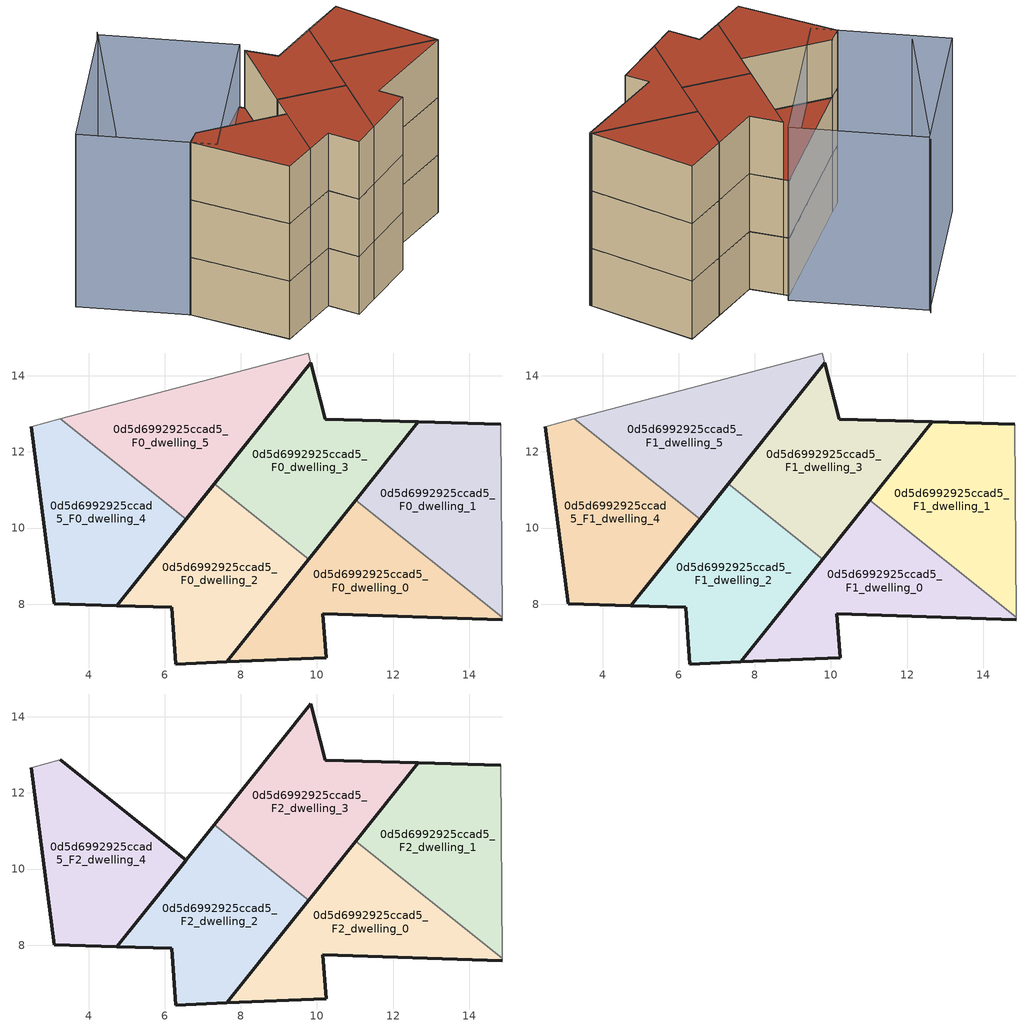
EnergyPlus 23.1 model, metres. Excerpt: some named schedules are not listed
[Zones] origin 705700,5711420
0d5d6992925ccad5_F0_dwelling_0
 floor ground (EU_floor_Construction): 14.87,7.59 14.87,7.66 11.02,10.73 7.63,6.48 10.25,6.59 10.15,7.74 z0
 wall outside (EU_wall_Construction): 14.87,7.59 10.15,7.74 10.25,6.59 7.63,6.48 11.02,10.73 z0:3
 wall to 0d5d6992925ccad5_F0_dwelling_1 (EU_wall_Construction): 11.02,10.73 14.87,7.66 z0:3
 wall adiabatic (EU_wall_Construction): 14.87,7.66 14.87,7.59 z0:3
0d5d6992925ccad5_F0_dwelling_1
 floor ground (EU_floor_Construction): 14.87,7.66 14.83,12.73 12.66,12.79 11.02,10.73 z0
 wall outside (EU_wall_Construction): 11.02,10.73 12.66,12.79 14.83,12.73 z0:3
 wall adiabatic (EU_wall_Construction): 14.83,12.73 14.87,7.66 z0:3
0d5d6992925ccad5_F0_dwelling_2
 floor ground (EU_floor_Construction): 7.63,6.48 9.78,9.18 7.3,11.16 4.75,7.96 6.18,7.92 6.29,6.43 z0
 wall outside (EU_wall_Construction): 9.78,9.18 7.63,6.48 6.29,6.43 6.18,7.92 4.75,7.96 7.3,11.16 z0:3
 wall to 0d5d6992925ccad5_F0_dwelling_3 (EU_wall_Construction): 7.3,11.16 9.78,9.18 z0:3
0d5d6992925ccad5_F0_dwelling_3
 floor ground (EU_floor_Construction): 9.78,9.18 12.66,12.79 10.22,12.86 9.84,14.34 7.3,11.16 z0
 wall outside (EU_wall_Construction): 7.3,11.16 9.84,14.34 10.22,12.86 12.66,12.79 9.78,9.18 z0:3
0d5d6992925ccad5_F0_dwelling_4
 floor ground (EU_floor_Construction): 4.75,7.96 6.56,10.23 3.26,12.87 2.49,12.67 3.1,8.01 z0
 wall outside (EU_wall_Construction): 6.56,10.23 4.75,7.96 3.1,8.01 2.49,12.67 z0:3
 wall adiabatic (EU_wall_Construction): 2.49,12.67 3.26,12.87 z0:3
 wall to 0d5d6992925ccad5_F0_dwelling_5 (EU_wall_Construction): 3.26,12.87 6.56,10.23 z0:3
0d5d6992925ccad5_F0_dwelling_5
 floor ground (EU_floor_Construction): 6.56,10.23 9.84,14.34 9.78,14.6 3.26,12.87 z0
 wall outside (EU_wall_Construction): 9.84,14.34 6.56,10.23 z0:3
 wall adiabatic (EU_wall_Construction): 3.26,12.87 9.78,14.6 9.84,14.34 z0:3
0d5d6992925ccad5_F1_dwelling_0
 floor to 0d5d6992925ccad5_F0_dwelling_0 (EU_floor_Construction): 14.87,7.59 14.87,7.66 11.02,10.73 7.63,6.48 10.25,6.59 10.15,7.74 z3
 wall outside (EU_wall_Construction): 14.87,7.59 10.15,7.74 10.25,6.59 7.63,6.48 11.02,10.73 z3:6
 wall to 0d5d6992925ccad5_F1_dwelling_1 (EU_wall_Construction): 11.02,10.73 14.87,7.66 z3:6
 wall adiabatic (EU_wall_Construction): 14.87,7.66 14.87,7.59 z3:6
0d5d6992925ccad5_F1_dwelling_1
 floor to 0d5d6992925ccad5_F0_dwelling_1 (EU_floor_Construction): 14.87,7.66 14.83,12.73 12.66,12.79 11.02,10.73 z3
 wall outside (EU_wall_Construction): 11.02,10.73 12.66,12.79 14.83,12.73 z3:6
 wall adiabatic (EU_wall_Construction): 14.83,12.73 14.87,7.66 z3:6
0d5d6992925ccad5_F1_dwelling_2
 floor to 0d5d6992925ccad5_F0_dwelling_2 (EU_floor_Construction): 7.63,6.48 9.78,9.18 7.3,11.16 4.75,7.96 6.18,7.92 6.29,6.43 z3
 wall outside (EU_wall_Construction): 9.78,9.18 7.63,6.48 6.29,6.43 6.18,7.92 4.75,7.96 7.3,11.16 z3:6
 wall to 0d5d6992925ccad5_F1_dwelling_3 (EU_wall_Construction): 7.3,11.16 9.78,9.18 z3:6
0d5d6992925ccad5_F1_dwelling_3
 floor to 0d5d6992925ccad5_F0_dwelling_3 (EU_floor_Construction): 9.78,9.18 12.66,12.79 10.22,12.86 9.84,14.34 7.3,11.16 z3
 wall outside (EU_wall_Construction): 7.3,11.16 9.84,14.34 10.22,12.86 12.66,12.79 9.78,9.18 z3:6
0d5d6992925ccad5_F1_dwelling_4
 floor to 0d5d6992925ccad5_F0_dwelling_4 (EU_floor_Construction): 4.75,7.96 6.56,10.23 3.26,12.87 2.49,12.67 3.1,8.01 z3
 wall outside (EU_wall_Construction): 6.56,10.23 4.75,7.96 3.1,8.01 2.49,12.67 z3:6
 wall adiabatic (EU_wall_Construction): 2.49,12.67 3.26,12.87 z3:6
 wall to 0d5d6992925ccad5_F1_dwelling_5 (EU_wall_Construction): 3.26,12.87 6.56,10.23 z3:6
0d5d6992925ccad5_F1_dwelling_5
 floor to 0d5d6992925ccad5_F0_dwelling_5 (EU_floor_Construction): 6.56,10.23 9.84,14.34 9.78,14.6 3.26,12.87 z3
 wall outside (EU_wall_Construction): 9.84,14.34 6.56,10.23 z3:6
 wall adiabatic (EU_wall_Construction): 3.26,12.87 9.78,14.6 9.84,14.34 z3:6
 roof outside (EU_roof_Construction): 9.78,14.6 9.84,14.34 6.56,10.23 3.26,12.87 z6
0d5d6992925ccad5_F2_dwelling_0
 floor to 0d5d6992925ccad5_F1_dwelling_0 (EU_floor_Construction): 14.87,7.59 14.87,7.66 11.02,10.73 7.63,6.48 10.25,6.59 10.15,7.74 z6
 wall outside (EU_wall_Construction): 14.87,7.59 10.15,7.74 10.25,6.59 7.63,6.48 11.02,10.73 z6:9
 wall to 0d5d6992925ccad5_F2_dwelling_1 (EU_wall_Construction): 11.02,10.73 14.87,7.66 z6:9
 wall adiabatic (EU_wall_Construction): 14.87,7.66 14.87,7.59 z6:9
 roof outside (EU_roof_Construction): 14.87,7.66 14.87,7.59 10.15,7.74 10.25,6.59 7.63,6.48 11.02,10.73 z9
0d5d6992925ccad5_F2_dwelling_1
 floor to 0d5d6992925ccad5_F1_dwelling_1 (EU_floor_Construction): 14.87,7.66 14.83,12.73 12.66,12.79 11.02,10.73 z6
 wall outside (EU_wall_Construction): 11.02,10.73 12.66,12.79 14.83,12.73 z6:9
 wall adiabatic (EU_wall_Construction): 14.83,12.73 14.87,7.66 z6:9
 roof outside (EU_roof_Construction): 14.83,12.73 14.87,7.66 11.02,10.73 12.66,12.79 z9
0d5d6992925ccad5_F2_dwelling_2
 floor to 0d5d6992925ccad5_F1_dwelling_2 (EU_floor_Construction): 7.63,6.48 9.78,9.18 7.3,11.16 4.75,7.96 6.18,7.92 6.29,6.43 z6
 wall outside (EU_wall_Construction): 9.78,9.18 7.63,6.48 6.29,6.43 6.18,7.92 4.75,7.96 7.3,11.16 z6:9
 wall to 0d5d6992925ccad5_F2_dwelling_3 (EU_wall_Construction): 7.3,11.16 9.78,9.18 z6:9
 roof outside (EU_roof_Construction): 9.78,9.18 7.63,6.48 6.29,6.43 6.18,7.92 4.75,7.96 7.3,11.16 z9
0d5d6992925ccad5_F2_dwelling_3
 floor to 0d5d6992925ccad5_F1_dwelling_3 (EU_floor_Construction): 9.78,9.18 12.66,12.79 10.22,12.86 9.84,14.34 7.3,11.16 z6
 wall outside (EU_wall_Construction): 7.3,11.16 9.84,14.34 10.22,12.86 12.66,12.79 9.78,9.18 z6:9
 roof outside (EU_roof_Construction): 12.66,12.79 9.78,9.18 7.3,11.16 9.84,14.34 10.22,12.86 z9
0d5d6992925ccad5_F2_dwelling_4
 floor to 0d5d6992925ccad5_F1_dwelling_4 (EU_floor_Construction): 4.75,7.96 6.56,10.23 3.26,12.87 2.49,12.67 3.1,8.01 z6
 wall outside (EU_wall_Construction): 3.26,12.87 6.56,10.23 4.75,7.96 3.1,8.01 2.49,12.67 z6:9
 wall adiabatic (EU_wall_Construction): 2.49,12.67 3.26,12.87 z6:9
 roof outside (EU_roof_Construction): 6.56,10.23 4.75,7.96 3.1,8.01 2.49,12.67 3.26,12.87 z9
shading: 7.76,20.55 1.45,15.81 / 2.96,11.6 0.47,17.25 / 0.47,17.25 7.61,20.39 / 7.61,20.39 10.1,14.74 / 10.1,14.74 2.96,11.6 z0:9
[Building]
EU S2 Campaign: North Axis=0; Terrain=City; Solar Distribution=FullExterior
[Site:Location]
London: Latitude=51.5; Longitude=-0.5; Time Zone=0; Elevation=25
[SizingPeriod:WeatherFileDays]
AnnualSizingPeriod: Begin Month=1; Begin Day of Month=1; End Month=12; End Day of Month=31; Day of Week for Start Day=Monday; Use Weather File Daylight Saving Period=No; Use Weather File Rain and Snow Indicators=No
[MATERIAL]
EU_InternalMass_Material: Roughness=MediumRough; Thickness=0.1; Conductivity=1; Density=1800; Specific Heat=900; Thermal Absorptance=0.9; Solar Absorptance=0.7; Visible Absorptance=0.7
[MATERIAL:NOMASS] Roughness=MediumRough; Thermal Absorptance=0.9; Solar Absorptance=0.7; Visible Absorptance=0.7
Name | Thermal Resistance
EU_wall_NoMass | 1.04674
EU_roof_NoMass | 4.32442
EU_floor_NoMass | 2.04616
[CONSTRUCTION]
EU_wall_Construction: EU_wall_NoMass
EU_roof_Construction: EU_roof_NoMass
EU_floor_Construction: EU_floor_NoMass
EU_InternalMass_Construction: EU_InternalMass_Material
[ZONE] Type=1; Multiplier=1; Ceiling Height=autocalculate; Floor Area=autocalculate; Part of Total Floor Area=Yes
Name | Volume
0d5d6992925ccad5_F0_dwelling_0; 0d5d6992925ccad5_F1_dwelling_0; 0d5d6992925ccad5_F2_dwelling_0; 0d5d6992925ccad5_F0_dwelling_5; 0d5d6992925ccad5_F1_dwelling_5 | 35.9729
0d5d6992925ccad5_F0_dwelling_1; 0d5d6992925ccad5_F1_dwelling_1; 0d5d6992925ccad5_F2_dwelling_1 | 35.9868
0d5d6992925ccad5_F0_dwelling_2; 0d5d6992925ccad5_F1_dwelling_2; 0d5d6992925ccad5_F2_dwelling_2 | 35.9788
0d5d6992925ccad5_F0_dwelling_3; 0d5d6992925ccad5_F1_dwelling_3; 0d5d6992925ccad5_F2_dwelling_3 | 35.9795
0d5d6992925ccad5_F0_dwelling_4; 0d5d6992925ccad5_F1_dwelling_4; 0d5d6992925ccad5_F2_dwelling_4 | 35.9824
[INTERNALMASS] Construction=EU_InternalMass_Construction
Name | Zone or ZoneList | Surface Area
0d5d6992925ccad5_F0_dwelling_0_EU_InternalMass | 0d5d6992925ccad5_F0_dwelling_0 | 11.9911
0d5d6992925ccad5_F0_dwelling_1_EU_InternalMass | 0d5d6992925ccad5_F0_dwelling_1 | 11.9955
0d5d6992925ccad5_F0_dwelling_2_EU_InternalMass | 0d5d6992925ccad5_F0_dwelling_2 | 11.993
0d5d6992925ccad5_F0_dwelling_3_EU_InternalMass | 0d5d6992925ccad5_F0_dwelling_3 | 11.9932
0d5d6992925ccad5_F0_dwelling_4_EU_InternalMass | 0d5d6992925ccad5_F0_dwelling_4 | 11.9944
0d5d6992925ccad5_F0_dwelling_5_EU_InternalMass | 0d5d6992925ccad5_F0_dwelling_5 | 11.9909
0d5d6992925ccad5_F1_dwelling_0_EU_InternalMass | 0d5d6992925ccad5_F1_dwelling_0 | 11.9911
0d5d6992925ccad5_F1_dwelling_1_EU_InternalMass | 0d5d6992925ccad5_F1_dwelling_1 | 11.9955
0d5d6992925ccad5_F1_dwelling_2_EU_InternalMass | 0d5d6992925ccad5_F1_dwelling_2 | 11.993
0d5d6992925ccad5_F1_dwelling_3_EU_InternalMass | 0d5d6992925ccad5_F1_dwelling_3 | 11.9932
0d5d6992925ccad5_F1_dwelling_4_EU_InternalMass | 0d5d6992925ccad5_F1_dwelling_4 | 11.9944
0d5d6992925ccad5_F1_dwelling_5_EU_InternalMass | 0d5d6992925ccad5_F1_dwelling_5 | 11.9909
0d5d6992925ccad5_F2_dwelling_0_EU_InternalMass | 0d5d6992925ccad5_F2_dwelling_0 | 14.3902
0d5d6992925ccad5_F2_dwelling_1_EU_InternalMass | 0d5d6992925ccad5_F2_dwelling_1 | 14.3916
0d5d6992925ccad5_F2_dwelling_2_EU_InternalMass | 0d5d6992925ccad5_F2_dwelling_2 | 14.3951
0d5d6992925ccad5_F2_dwelling_3_EU_InternalMass | 0d5d6992925ccad5_F2_dwelling_3 | 14.3943
0d5d6992925ccad5_F2_dwelling_4_EU_InternalMass | 0d5d6992925ccad5_F2_dwelling_4 | 14.3901
[OTHEREQUIPMENT] Fuel Type=Electricity; Design Level Calculation Method=Watts/Area; Power per Zone Floor Area=1; Fraction Latent=0; Fraction Radiant=0; Fraction Lost=0; Carbon Dioxide Generation Rate=0; EndUse Subcategory=EU_Step8_InternalGains
Name | Zone or ZoneList or Space or SpaceList | Schedule
EU_Step8_InternalGain_0d5d6992925ccad5_F0_dwelling_0_f000 | 0d5d6992925ccad5_F0_dwelling_0 | EU_Step8_GainSchedule_0d5d6992925ccad5_F0_dwelling_0_f000
EU_Step8_InternalGain_0d5d6992925ccad5_F0_dwelling_1_f000 | 0d5d6992925ccad5_F0_dwelling_1 | EU_Step8_GainSchedule_0d5d6992925ccad5_F0_dwelling_1_f000
EU_Step8_InternalGain_0d5d6992925ccad5_F0_dwelling_2_f000 | 0d5d6992925ccad5_F0_dwelling_2 | EU_Step8_GainSchedule_0d5d6992925ccad5_F0_dwelling_2_f000
EU_Step8_InternalGain_0d5d6992925ccad5_F0_dwelling_3_f000 | 0d5d6992925ccad5_F0_dwelling_3 | EU_Step8_GainSchedule_0d5d6992925ccad5_F0_dwelling_3_f000
EU_Step8_InternalGain_0d5d6992925ccad5_F0_dwelling_4_f000 | 0d5d6992925ccad5_F0_dwelling_4 | EU_Step8_GainSchedule_0d5d6992925ccad5_F0_dwelling_4_f000
EU_Step8_InternalGain_0d5d6992925ccad5_F0_dwelling_5_f000 | 0d5d6992925ccad5_F0_dwelling_5 | EU_Step8_GainSchedule_0d5d6992925ccad5_F0_dwelling_5_f000
EU_Step8_InternalGain_0d5d6992925ccad5_F1_dwelling_0_f000 | 0d5d6992925ccad5_F1_dwelling_0 | EU_Step8_GainSchedule_0d5d6992925ccad5_F1_dwelling_0_f000
EU_Step8_InternalGain_0d5d6992925ccad5_F1_dwelling_1_f000 | 0d5d6992925ccad5_F1_dwelling_1 | EU_Step8_GainSchedule_0d5d6992925ccad5_F1_dwelling_1_f000
EU_Step8_InternalGain_0d5d6992925ccad5_F1_dwelling_2_f000 | 0d5d6992925ccad5_F1_dwelling_2 | EU_Step8_GainSchedule_0d5d6992925ccad5_F1_dwelling_2_f000
EU_Step8_InternalGain_0d5d6992925ccad5_F1_dwelling_3_f000 | 0d5d6992925ccad5_F1_dwelling_3 | EU_Step8_GainSchedule_0d5d6992925ccad5_F1_dwelling_3_f000
EU_Step8_InternalGain_0d5d6992925ccad5_F1_dwelling_4_f000 | 0d5d6992925ccad5_F1_dwelling_4 | EU_Step8_GainSchedule_0d5d6992925ccad5_F1_dwelling_4_f000
EU_Step8_InternalGain_0d5d6992925ccad5_F1_dwelling_5_f000 | 0d5d6992925ccad5_F1_dwelling_5 | EU_Step8_GainSchedule_0d5d6992925ccad5_F1_dwelling_5_f000
EU_Step8_InternalGain_0d5d6992925ccad5_F2_dwelling_0_f000 | 0d5d6992925ccad5_F2_dwelling_0 | EU_Step8_GainSchedule_0d5d6992925ccad5_F2_dwelling_0_f000
EU_Step8_InternalGain_0d5d6992925ccad5_F2_dwelling_1_f000 | 0d5d6992925ccad5_F2_dwelling_1 | EU_Step8_GainSchedule_0d5d6992925ccad5_F2_dwelling_1_f000
EU_Step8_InternalGain_0d5d6992925ccad5_F2_dwelling_2_f000 | 0d5d6992925ccad5_F2_dwelling_2 | EU_Step8_GainSchedule_0d5d6992925ccad5_F2_dwelling_2_f000
EU_Step8_InternalGain_0d5d6992925ccad5_F2_dwelling_3_f000 | 0d5d6992925ccad5_F2_dwelling_3 | EU_Step8_GainSchedule_0d5d6992925ccad5_F2_dwelling_3_f000
EU_Step8_InternalGain_0d5d6992925ccad5_F2_dwelling_4_f000 | 0d5d6992925ccad5_F2_dwelling_4 | EU_Step8_GainSchedule_0d5d6992925ccad5_F2_dwelling_4_f000
[ZONEVENTILATION:DESIGNFLOWRATE] Schedule=EU_AlwaysOn; Design Flow Rate Calculation Method=AirChanges/Hour; Air Changes per Hour=0.488719; Ventilation Type=Natural; Fan Pressure Rise=0; Fan Total Efficiency=1; Constant Term Coefficient=1; Temperature Term Coefficient=0; Velocity Term Coefficient=0; Velocity Squared Term Coefficient=0; Minimum Indoor Temperature=-100; Maximum Indoor Temperature=100; Delta Temperature=-100; Minimum Outdoor Temperature=-100; Maximum Outdoor Temperature=100; Maximum Wind Speed=40
Name | Zone or ZoneList or Space or SpaceList
EU_ConstantAir_0d5d6992925ccad5_F0_dwelling_0 | 0d5d6992925ccad5_F0_dwelling_0
EU_ConstantAir_0d5d6992925ccad5_F0_dwelling_1 | 0d5d6992925ccad5_F0_dwelling_1
EU_ConstantAir_0d5d6992925ccad5_F0_dwelling_2 | 0d5d6992925ccad5_F0_dwelling_2
EU_ConstantAir_0d5d6992925ccad5_F0_dwelling_3 | 0d5d6992925ccad5_F0_dwelling_3
EU_ConstantAir_0d5d6992925ccad5_F0_dwelling_4 | 0d5d6992925ccad5_F0_dwelling_4
EU_ConstantAir_0d5d6992925ccad5_F0_dwelling_5 | 0d5d6992925ccad5_F0_dwelling_5
EU_ConstantAir_0d5d6992925ccad5_F1_dwelling_0 | 0d5d6992925ccad5_F1_dwelling_0
EU_ConstantAir_0d5d6992925ccad5_F1_dwelling_1 | 0d5d6992925ccad5_F1_dwelling_1
EU_ConstantAir_0d5d6992925ccad5_F1_dwelling_2 | 0d5d6992925ccad5_F1_dwelling_2
EU_ConstantAir_0d5d6992925ccad5_F1_dwelling_3 | 0d5d6992925ccad5_F1_dwelling_3
EU_ConstantAir_0d5d6992925ccad5_F1_dwelling_4 | 0d5d6992925ccad5_F1_dwelling_4
EU_ConstantAir_0d5d6992925ccad5_F1_dwelling_5 | 0d5d6992925ccad5_F1_dwelling_5
EU_ConstantAir_0d5d6992925ccad5_F2_dwelling_0 | 0d5d6992925ccad5_F2_dwelling_0
EU_ConstantAir_0d5d6992925ccad5_F2_dwelling_1 | 0d5d6992925ccad5_F2_dwelling_1
EU_ConstantAir_0d5d6992925ccad5_F2_dwelling_2 | 0d5d6992925ccad5_F2_dwelling_2
EU_ConstantAir_0d5d6992925ccad5_F2_dwelling_3 | 0d5d6992925ccad5_F2_dwelling_3
EU_ConstantAir_0d5d6992925ccad5_F2_dwelling_4 | 0d5d6992925ccad5_F2_dwelling_4
[HVACTEMPLATE:THERMOSTAT] Constant Heating Setpoint=20; Constant Cooling Setpoint=50
EU_HeatOnly_0d5d6992925ccad5_F0_dwelling_0; EU_HeatOnly_0d5d6992925ccad5_F0_dwelling_1; EU_HeatOnly_0d5d6992925ccad5_F0_dwelling_2; EU_HeatOnly_0d5d6992925ccad5_F0_dwelling_3; EU_HeatOnly_0d5d6992925ccad5_F0_dwelling_4; EU_HeatOnly_0d5d6992925ccad5_F0_dwelling_5; EU_HeatOnly_0d5d6992925ccad5_F1_dwelling_0; EU_HeatOnly_0d5d6992925ccad5_F1_dwelling_1; EU_HeatOnly_0d5d6992925ccad5_F1_dwelling_2; EU_HeatOnly_0d5d6992925ccad5_F1_dwelling_3; EU_HeatOnly_0d5d6992925ccad5_F1_dwelling_4; EU_HeatOnly_0d5d6992925ccad5_F1_dwelling_5; EU_HeatOnly_0d5d6992925ccad5_F2_dwelling_0; EU_HeatOnly_0d5d6992925ccad5_F2_dwelling_1; EU_HeatOnly_0d5d6992925ccad5_F2_dwelling_2; EU_HeatOnly_0d5d6992925ccad5_F2_dwelling_3; EU_HeatOnly_0d5d6992925ccad5_F2_dwelling_4
[HVACTEMPLATE:ZONE:IDEALLOADSAIRSYSTEM] System Availability Schedule=EU_AlwaysOn; Maximum Heating Supply Air Temperature=50; Minimum Cooling Supply Air Temperature=13; Maximum Heating Supply Air Humidity Ratio=0.0156; Minimum Cooling Supply Air Humidity Ratio=0.0077; Heating Limit=NoLimit; Cooling Limit=NoLimit; Heating Availability Schedule=EU_AlwaysOn; Cooling Availability Schedule=EU_CoolingOff; Dehumidification Control Type=ConstantSensibleHeatRatio; Cooling Sensible Heat Ratio=0.7; Dehumidification Setpoint=60; Humidification Control Type=None; Humidification Setpoint=30; Outdoor Air Method=None; Outdoor Air Flow Rate per Person=0.00944; Outdoor Air Flow Rate per Zone Floor Area=0; Outdoor Air Flow Rate per Zone=0; Demand Controlled Ventilation Type=None; Outdoor Air Economizer Type=NoEconomizer; Heat Recovery Type=None; Sensible Heat Recovery Effectiveness=0.7; Latent Heat Recovery Effectiveness=0.65
Name | Template Thermostat
0d5d6992925ccad5_F0_dwelling_0 | EU_HeatOnly_0d5d6992925ccad5_F0_dwelling_0
0d5d6992925ccad5_F0_dwelling_1 | EU_HeatOnly_0d5d6992925ccad5_F0_dwelling_1
0d5d6992925ccad5_F0_dwelling_2 | EU_HeatOnly_0d5d6992925ccad5_F0_dwelling_2
0d5d6992925ccad5_F0_dwelling_3 | EU_HeatOnly_0d5d6992925ccad5_F0_dwelling_3
0d5d6992925ccad5_F0_dwelling_4 | EU_HeatOnly_0d5d6992925ccad5_F0_dwelling_4
0d5d6992925ccad5_F0_dwelling_5 | EU_HeatOnly_0d5d6992925ccad5_F0_dwelling_5
0d5d6992925ccad5_F1_dwelling_0 | EU_HeatOnly_0d5d6992925ccad5_F1_dwelling_0
0d5d6992925ccad5_F1_dwelling_1 | EU_HeatOnly_0d5d6992925ccad5_F1_dwelling_1
0d5d6992925ccad5_F1_dwelling_2 | EU_HeatOnly_0d5d6992925ccad5_F1_dwelling_2
0d5d6992925ccad5_F1_dwelling_3 | EU_HeatOnly_0d5d6992925ccad5_F1_dwelling_3
0d5d6992925ccad5_F1_dwelling_4 | EU_HeatOnly_0d5d6992925ccad5_F1_dwelling_4
0d5d6992925ccad5_F1_dwelling_5 | EU_HeatOnly_0d5d6992925ccad5_F1_dwelling_5
0d5d6992925ccad5_F2_dwelling_0 | EU_HeatOnly_0d5d6992925ccad5_F2_dwelling_0
0d5d6992925ccad5_F2_dwelling_1 | EU_HeatOnly_0d5d6992925ccad5_F2_dwelling_1
0d5d6992925ccad5_F2_dwelling_2 | EU_HeatOnly_0d5d6992925ccad5_F2_dwelling_2
0d5d6992925ccad5_F2_dwelling_3 | EU_HeatOnly_0d5d6992925ccad5_F2_dwelling_3
0d5d6992925ccad5_F2_dwelling_4 | EU_HeatOnly_0d5d6992925ccad5_F2_dwelling_4
[SIZING:ZONE] Zone Cooling Design Supply Air Temperature Input Method=SupplyAirTemperature; Zone Cooling Design Supply Air Temperature=13; Zone Heating Design Supply Air Temperature Input Method=SupplyAirTemperature; Zone Heating Design Supply Air Temperature=50; Zone Cooling Design Supply Air Humidity Ratio=0.008; Zone Heating Design Supply Air Humidity Ratio=0.008; Cooling Design Air Flow Method=DesignDay; Cooling Design Air Flow Rate=0; Cooling Minimum Air Flow per Zone Floor Area=0.000762; Cooling Minimum Air Flow=0; Cooling Minimum Air Flow Fraction=0.2; Heating Design Air Flow Method=DesignDay; Heating Design Air Flow Rate=0; Heating Maximum Air Flow per Zone Floor Area=0.002032; Heating Maximum Air Flow=0.141576; Heating Maximum Air Flow Fraction=0.3; Account for Dedicated Outdoor Air System=No; Dedicated Outdoor Air System Control Strategy=NeutralSupplyAir; Dedicated Outdoor Air Low Setpoint Temperature for Design=autosize; Dedicated Outdoor Air High Setpoint Temperature for Design=autosize; Zone Load Sizing Method=Sensible Load Only No Latent Load; Zone Latent Cooling Design Supply Air Humidity Ratio Input Method=HumidityRatioDifference; Zone Cooling Design Supply Air Humidity Ratio Difference=0.005; Zone Latent Heating Design Supply Air Humidity Ratio Input Method=HumidityRatioDifference; Zone Humidification Design Supply Air Humidity Ratio Difference=0.005
0d5d6992925ccad5_F0_dwelling_0; 0d5d6992925ccad5_F0_dwelling_1; 0d5d6992925ccad5_F0_dwelling_2; 0d5d6992925ccad5_F0_dwelling_3; 0d5d6992925ccad5_F0_dwelling_4; 0d5d6992925ccad5_F0_dwelling_5; 0d5d6992925ccad5_F1_dwelling_0; 0d5d6992925ccad5_F1_dwelling_1; 0d5d6992925ccad5_F1_dwelling_2; 0d5d6992925ccad5_F1_dwelling_3; 0d5d6992925ccad5_F1_dwelling_4; 0d5d6992925ccad5_F1_dwelling_5; 0d5d6992925ccad5_F2_dwelling_0; 0d5d6992925ccad5_F2_dwelling_1; 0d5d6992925ccad5_F2_dwelling_2
